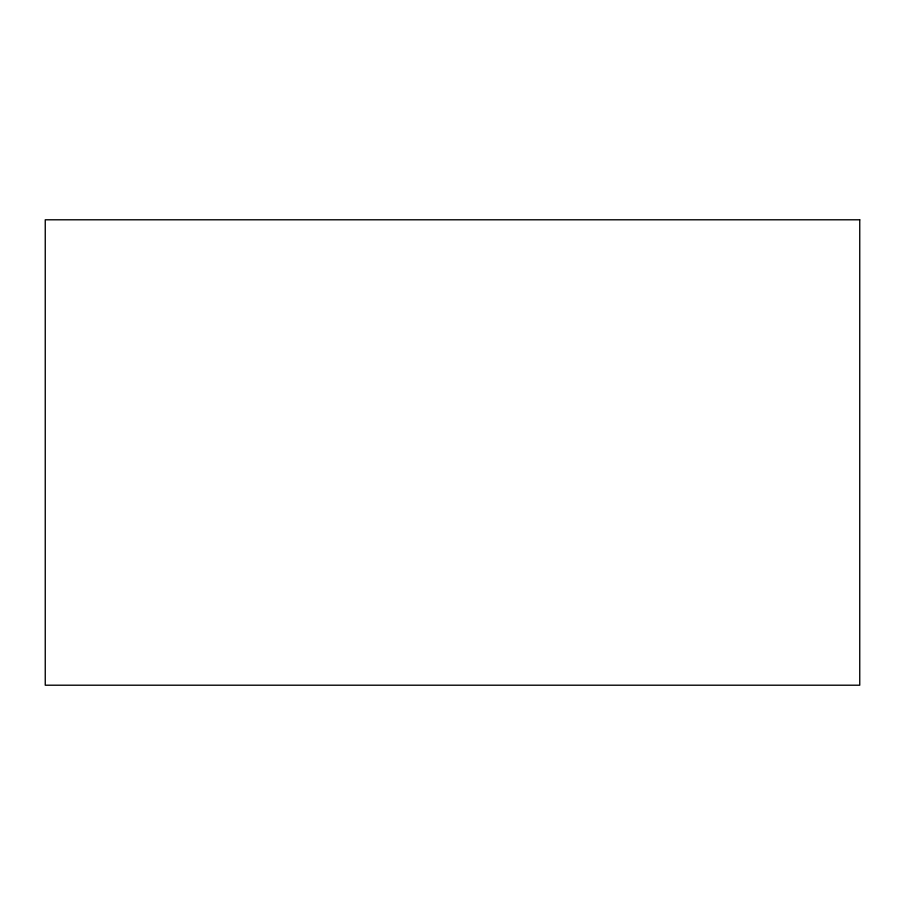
<?xml version="1.0" encoding="UTF-8"?>
<svg xmlns="http://www.w3.org/2000/svg" width="905" height="905" viewBox="0 0 905 905"><rect width="100%" height="100%" fill="white"/><g stroke="black" fill="none" stroke-linecap="round" stroke-linejoin="round"><path stroke-width="1.36" d="M859.75 219.791L45.25 219.791L45.25 685.209L859.75 685.209L859.75 219.791"/></g></svg>
